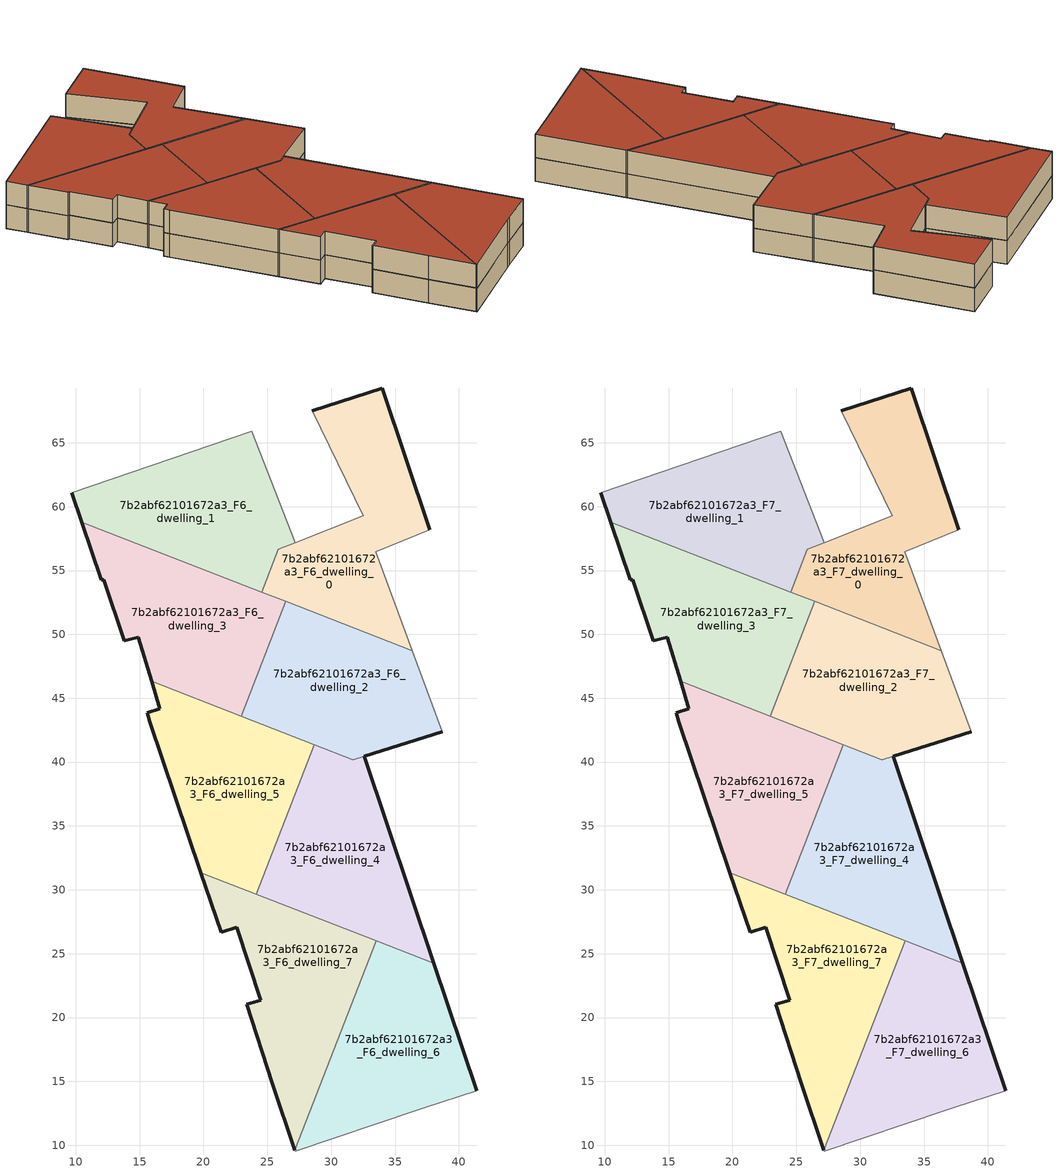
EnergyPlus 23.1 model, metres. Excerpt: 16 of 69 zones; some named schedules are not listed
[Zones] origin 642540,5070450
7b2abf62101672a3_F6_dwelling_0
 floor to 7b2abf62101672a3_F5_dwelling_0 (EU_floor_Construction): 36.36,48.73 33.5,56.48 37.7,58.18 34.01,69.29 28.5,67.49 32.5,59.28 25.87,56.65 24.57,53.31 z18
 wall outside (EU_wall_Construction): 28.5,67.49 34.01,69.29 37.7,58.18 z18:21
 wall adiabatic (EU_wall_Construction): 27.2,57.19 32.5,59.28 28.5,67.49 / 37.7,58.18 33.5,56.48 36.36,48.73 z18:21
 wall to 7b2abf62101672a3_F6_dwelling_1 (EU_wall_Construction): 25.87,56.66 27.2,57.18 / 24.57,53.31 25.87,56.65 z18:21
 wall to 7b2abf62101672a3_F6_dwelling_2 (EU_wall_Construction): 36.36,48.73 26.45,52.58 z18:21
 wall to 7b2abf62101672a3_F6_dwelling_3 (EU_wall_Construction): 26.45,52.58 24.57,53.31 z18:21
7b2abf62101672a3_F6_dwelling_1
 floor to 7b2abf62101672a3_F5_dwelling_1 (EU_floor_Construction): 24.57,53.31 25.87,56.66 27.2,57.18 23.8,65.89 9.69,61.09 10.46,58.79 z18
 wall outside (EU_wall_Construction): 10.46,58.79 9.69,61.09 z18:21
 wall adiabatic (EU_wall_Construction): 9.69,61.09 23.8,65.89 27.2,57.18 z18:21
 wall to 7b2abf62101672a3_F6_dwelling_3 (EU_wall_Construction): 24.57,53.31 10.46,58.79 z18:21
7b2abf62101672a3_F6_dwelling_2
 floor to 7b2abf62101672a3_F5_dwelling_2 (EU_floor_Construction): 38.7,42.37 36.36,48.73 26.45,52.58 22.96,43.59 31.7,40.2 z18
 wall outside (EU_wall_Construction): 38.7,42.37 32.6,40.47 z18:21
 wall to 7b2abf62101672a3_F6_dwelling_3 (EU_wall_Construction): 22.96,43.59 26.45,52.58 z18:21
 wall adiabatic (EU_wall_Construction): 36.36,48.73 38.7,42.37 z18:21
 wall to 7b2abf62101672a3_F6_dwelling_5 (EU_wall_Construction): 28.69,41.36 22.96,43.59 z18:21
 wall to 7b2abf62101672a3_F6_dwelling_4 (EU_wall_Construction): 32.6,40.47 31.71,40.19 / 31.7,40.2 28.69,41.36 z18:21
7b2abf62101672a3_F6_dwelling_3
 floor to 7b2abf62101672a3_F5_dwelling_3 (EU_floor_Construction): 22.96,43.59 26.45,52.58 10.46,58.79 11.99,54.29 12.19,54.29 13.79,49.48 14.89,49.78 15.94,46.32 z18
 wall outside (EU_wall_Construction): 15.94,46.32 14.89,49.78 13.79,49.48 12.19,54.29 11.99,54.29 10.46,58.79 z18:21
 wall to 7b2abf62101672a3_F6_dwelling_5 (EU_wall_Construction): 22.96,43.59 15.94,46.32 z18:21
7b2abf62101672a3_F6_dwelling_4
 floor to 7b2abf62101672a3_F5_dwelling_4 (EU_floor_Construction): 38.04,24.25 32.6,40.47 31.71,40.19 28.69,41.37 24.14,29.65 z18
 wall outside (EU_wall_Construction): 32.6,40.47 38.04,24.25 z18:21
 wall to 7b2abf62101672a3_F6_dwelling_5 (EU_wall_Construction): 24.14,29.65 28.69,41.37 z18:21
 wall to 7b2abf62101672a3_F6_dwelling_7 (EU_wall_Construction): 33.53,26 24.14,29.65 z18:21
 wall to 7b2abf62101672a3_F6_dwelling_6 (EU_wall_Construction): 38.04,24.25 33.53,26 z18:21
7b2abf62101672a3_F6_dwelling_5
 floor to 7b2abf62101672a3_F5_dwelling_5 (EU_floor_Construction): 24.14,29.65 28.69,41.37 15.94,46.32 16.59,44.18 15.58,43.88 15.79,43.18 19.8,31.34 z18
 wall outside (EU_wall_Construction): 19.8,31.34 15.79,43.18 15.58,43.88 16.59,44.18 15.94,46.32 z18:21
 wall to 7b2abf62101672a3_F6_dwelling_7 (EU_wall_Construction): 24.14,29.65 19.8,31.34 z18:21
7b2abf62101672a3_F6_dwelling_6
 floor to 7b2abf62101672a3_F5_dwelling_6 (EU_floor_Construction): 41.4,14.25 38.04,24.25 33.53,26 27.16,9.62 27.18,9.55 36.69,12.75 37.29,12.95 z18
 wall outside (EU_wall_Construction): 38.04,24.25 41.4,14.25 z18:21
 wall adiabatic (EU_wall_Construction): 41.4,14.25 37.29,12.95 36.69,12.75 27.18,9.55 27.16,9.62 z18:21
 wall to 7b2abf62101672a3_F6_dwelling_7 (EU_wall_Construction): 27.16,9.62 33.53,26 z18:21
7b2abf62101672a3_F6_dwelling_7
 floor to 7b2abf62101672a3_F5_dwelling_7 (EU_floor_Construction): 27.16,9.62 33.53,26 19.8,31.34 21.38,26.66 22.58,27.06 24.48,21.36 23.38,21.06 25.38,14.85 z18
 wall outside (EU_wall_Construction): 27.16,9.62 25.38,14.85 23.38,21.06 24.48,21.36 22.58,27.06 21.38,26.66 19.8,31.34 z18:21
7b2abf62101672a3_F7_dwelling_0
 floor to 7b2abf62101672a3_F6_dwelling_0 (EU_floor_Construction): 36.36,48.73 33.5,56.48 37.7,58.18 34.01,69.29 28.5,67.49 32.5,59.28 25.87,56.65 24.57,53.31 z21
 wall outside (EU_wall_Construction): 28.5,67.49 34.01,69.29 37.7,58.18 z21:24
 wall adiabatic (EU_wall_Construction): 27.2,57.19 32.5,59.28 28.5,67.49 / 37.7,58.18 33.5,56.48 36.36,48.73 z21:24
 wall to 7b2abf62101672a3_F7_dwelling_1 (EU_wall_Construction): 25.87,56.66 27.2,57.18 / 24.57,53.31 25.87,56.65 z21:24
 wall to 7b2abf62101672a3_F7_dwelling_2 (EU_wall_Construction): 36.36,48.73 26.45,52.58 z21:24
 wall to 7b2abf62101672a3_F7_dwelling_3 (EU_wall_Construction): 26.45,52.58 24.57,53.31 z21:24
 roof outside (EU_roof_Construction): 34.01,69.29 37.7,58.18 33.5,56.48 36.36,48.73 24.57,53.31 25.87,56.66 32.5,59.28 28.5,67.49 z24
7b2abf62101672a3_F7_dwelling_1
 floor to 7b2abf62101672a3_F6_dwelling_1 (EU_floor_Construction): 24.57,53.31 25.87,56.66 27.2,57.18 23.8,65.89 9.69,61.09 10.46,58.79 z21
 wall outside (EU_wall_Construction): 10.46,58.79 9.69,61.09 z21:24
 wall adiabatic (EU_wall_Construction): 9.69,61.09 23.8,65.89 27.2,57.18 z21:24
 wall to 7b2abf62101672a3_F7_dwelling_3 (EU_wall_Construction): 24.57,53.31 10.46,58.79 z21:24
 roof outside (EU_roof_Construction): 23.8,65.89 27.2,57.18 25.87,56.66 24.57,53.31 10.46,58.79 9.69,61.09 z24
7b2abf62101672a3_F7_dwelling_2
 floor to 7b2abf62101672a3_F6_dwelling_2 (EU_floor_Construction): 38.7,42.37 36.36,48.73 26.45,52.58 22.96,43.59 31.7,40.2 z21
 wall outside (EU_wall_Construction): 38.7,42.37 32.6,40.47 z21:24
 wall to 7b2abf62101672a3_F7_dwelling_3 (EU_wall_Construction): 22.96,43.59 26.45,52.58 z21:24
 wall adiabatic (EU_wall_Construction): 36.36,48.73 38.7,42.37 z21:24
 wall to 7b2abf62101672a3_F7_dwelling_5 (EU_wall_Construction): 28.69,41.36 22.96,43.59 z21:24
 wall to 7b2abf62101672a3_F7_dwelling_4 (EU_wall_Construction): 32.6,40.47 31.71,40.19 / 31.7,40.2 28.69,41.36 z21:24
 roof outside (EU_roof_Construction): 36.36,48.73 38.7,42.37 31.7,40.2 22.96,43.59 26.45,52.58 z24
7b2abf62101672a3_F7_dwelling_3
 floor to 7b2abf62101672a3_F6_dwelling_3 (EU_floor_Construction): 22.96,43.59 26.45,52.58 10.46,58.79 11.99,54.29 12.19,54.29 13.79,49.48 14.89,49.78 15.94,46.32 z21
 wall outside (EU_wall_Construction): 15.94,46.32 14.89,49.78 13.79,49.48 12.19,54.29 11.99,54.29 10.46,58.79 z21:24
 wall to 7b2abf62101672a3_F7_dwelling_5 (EU_wall_Construction): 22.96,43.59 15.94,46.32 z21:24
 roof outside (EU_roof_Construction): 26.45,52.58 22.96,43.59 15.94,46.32 14.89,49.78 13.79,49.48 12.19,54.29 11.99,54.29 10.46,58.79 z24
7b2abf62101672a3_F7_dwelling_4
 floor to 7b2abf62101672a3_F6_dwelling_4 (EU_floor_Construction): 38.04,24.25 32.6,40.47 31.71,40.19 28.69,41.37 24.14,29.65 z21
 wall outside (EU_wall_Construction): 32.6,40.47 38.04,24.25 z21:24
 wall to 7b2abf62101672a3_F7_dwelling_5 (EU_wall_Construction): 24.14,29.65 28.69,41.37 z21:24
 wall to 7b2abf62101672a3_F7_dwelling_7 (EU_wall_Construction): 33.53,26 24.14,29.65 z21:24
 wall to 7b2abf62101672a3_F7_dwelling_6 (EU_wall_Construction): 38.04,24.25 33.53,26 z21:24
 roof outside (EU_roof_Construction): 32.6,40.47 38.04,24.25 24.14,29.65 28.69,41.37 31.71,40.19 z24
7b2abf62101672a3_F7_dwelling_5
 floor to 7b2abf62101672a3_F6_dwelling_5 (EU_floor_Construction): 24.14,29.65 28.69,41.37 15.94,46.32 16.59,44.18 15.58,43.88 15.79,43.18 19.8,31.34 z21
 wall outside (EU_wall_Construction): 19.8,31.34 15.79,43.18 15.58,43.88 16.59,44.18 15.94,46.32 z21:24
 wall to 7b2abf62101672a3_F7_dwelling_7 (EU_wall_Construction): 24.14,29.65 19.8,31.34 z21:24
 roof outside (EU_roof_Construction): 28.69,41.37 24.14,29.65 19.8,31.34 15.79,43.18 15.58,43.88 16.59,44.18 15.94,46.32 z24
7b2abf62101672a3_F7_dwelling_6
 floor to 7b2abf62101672a3_F6_dwelling_6 (EU_floor_Construction): 41.4,14.25 38.04,24.25 33.53,26 27.16,9.62 27.18,9.55 36.69,12.75 37.29,12.95 z21
 wall outside (EU_wall_Construction): 38.04,24.25 41.4,14.25 z21:24
 wall adiabatic (EU_wall_Construction): 41.4,14.25 37.29,12.95 36.69,12.75 27.18,9.55 27.16,9.62 z21:24
 wall to 7b2abf62101672a3_F7_dwelling_7 (EU_wall_Construction): 27.16,9.62 33.53,26 z21:24
 roof outside (EU_roof_Construction): 38.04,24.25 41.4,14.25 37.29,12.95 36.69,12.75 27.18,9.55 27.16,9.62 33.53,26 z24
7b2abf62101672a3_F7_dwelling_7
 floor to 7b2abf62101672a3_F6_dwelling_7 (EU_floor_Construction): 27.16,9.62 33.53,26 19.8,31.34 21.38,26.66 22.58,27.06 24.48,21.36 23.38,21.06 25.38,14.85 z21
 wall outside (EU_wall_Construction): 27.16,9.62 25.38,14.85 23.38,21.06 24.48,21.36 22.58,27.06 21.38,26.66 19.8,31.34 z21:24
 roof outside (EU_roof_Construction): 33.53,26 27.16,9.62 25.38,14.85 23.38,21.06 24.48,21.36 22.58,27.06 21.38,26.66 19.8,31.34 z24
[Building]
EU S2 Campaign: North Axis=0; Terrain=City; Solar Distribution=FullExterior
[Site:Location]
Lyon-Bron: Latitude=45.75; Longitude=5; Time Zone=1; Elevation=198
[SizingPeriod:WeatherFileDays]
AnnualSizingPeriod: Begin Month=1; Begin Day of Month=1; End Month=12; End Day of Month=31; Day of Week for Start Day=Monday; Use Weather File Daylight Saving Period=No; Use Weather File Rain and Snow Indicators=No
[MATERIAL]
EU_InternalMass_Material: Roughness=MediumRough; Thickness=0.1; Conductivity=1; Density=1800; Specific Heat=900; Thermal Absorptance=0.9; Solar Absorptance=0.7; Visible Absorptance=0.7
[MATERIAL:NOMASS] Roughness=MediumRough; Thermal Absorptance=0.9; Solar Absorptance=0.7; Visible Absorptance=0.7
Name | Thermal Resistance
EU_wall_NoMass | 1.97775
EU_roof_NoMass | 1.81626
EU_floor_NoMass | 1.84812
[CONSTRUCTION]
EU_wall_Construction: EU_wall_NoMass
EU_roof_Construction: EU_roof_NoMass
EU_floor_Construction: EU_floor_NoMass
EU_InternalMass_Construction: EU_InternalMass_Material
[ZONE] Type=1; Multiplier=1; Ceiling Height=autocalculate; Floor Area=autocalculate; Part of Total Floor Area=Yes
Name | Volume
7b2abf62101672a3_F6_dwelling_0; 7b2abf62101672a3_F7_dwelling_0 | 367.21
7b2abf62101672a3_F6_dwelling_1; 7b2abf62101672a3_F7_dwelling_1 | 362.582
7b2abf62101672a3_F6_dwelling_2; 7b2abf62101672a3_F7_dwelling_2 | 363.835
7b2abf62101672a3_F6_dwelling_3; 7b2abf62101672a3_F7_dwelling_3 | 364.903
7b2abf62101672a3_F6_dwelling_4; 7b2abf62101672a3_F7_dwelling_4 | 365.985
7b2abf62101672a3_F6_dwelling_5; 7b2abf62101672a3_F7_dwelling_5 | 364.922
7b2abf62101672a3_F6_dwelling_6; 7b2abf62101672a3_F7_dwelling_6 | 364.901
7b2abf62101672a3_F6_dwelling_7; 7b2abf62101672a3_F7_dwelling_7 | 364.947
[INTERNALMASS] Construction=EU_InternalMass_Construction
Name | Zone or ZoneList | Surface Area
7b2abf62101672a3_F6_dwelling_0_EU_InternalMass | 7b2abf62101672a3_F6_dwelling_0 | 122.421
7b2abf62101672a3_F6_dwelling_1_EU_InternalMass | 7b2abf62101672a3_F6_dwelling_1 | 120.86
7b2abf62101672a3_F6_dwelling_2_EU_InternalMass | 7b2abf62101672a3_F6_dwelling_2 | 121.286
7b2abf62101672a3_F6_dwelling_3_EU_InternalMass | 7b2abf62101672a3_F6_dwelling_3 | 121.634
7b2abf62101672a3_F6_dwelling_4_EU_InternalMass | 7b2abf62101672a3_F6_dwelling_4 | 121.998
7b2abf62101672a3_F6_dwelling_5_EU_InternalMass | 7b2abf62101672a3_F6_dwelling_5 | 121.64
7b2abf62101672a3_F6_dwelling_6_EU_InternalMass | 7b2abf62101672a3_F6_dwelling_6 | 121.634
7b2abf62101672a3_F6_dwelling_7_EU_InternalMass | 7b2abf62101672a3_F6_dwelling_7 | 121.649
7b2abf62101672a3_F7_dwelling_0_EU_InternalMass | 7b2abf62101672a3_F7_dwelling_0 | 122.421
7b2abf62101672a3_F7_dwelling_1_EU_InternalMass | 7b2abf62101672a3_F7_dwelling_1 | 120.86
7b2abf62101672a3_F7_dwelling_2_EU_InternalMass | 7b2abf62101672a3_F7_dwelling_2 | 121.286
7b2abf62101672a3_F7_dwelling_3_EU_InternalMass | 7b2abf62101672a3_F7_dwelling_3 | 121.634
7b2abf62101672a3_F7_dwelling_4_EU_InternalMass | 7b2abf62101672a3_F7_dwelling_4 | 121.998
7b2abf62101672a3_F7_dwelling_5_EU_InternalMass | 7b2abf62101672a3_F7_dwelling_5 | 121.64
7b2abf62101672a3_F7_dwelling_6_EU_InternalMass | 7b2abf62101672a3_F7_dwelling_6 | 121.634
7b2abf62101672a3_F7_dwelling_7_EU_InternalMass | 7b2abf62101672a3_F7_dwelling_7 | 121.649
[OTHEREQUIPMENT] Fuel Type=Electricity; Design Level Calculation Method=Watts/Area; Power per Zone Floor Area=1; Fraction Latent=0; Fraction Radiant=0; Fraction Lost=0; Carbon Dioxide Generation Rate=0; EndUse Subcategory=EU_Step8_InternalGains
Name | Zone or ZoneList or Space or SpaceList | Schedule
EU_Step8_InternalGain_7b2abf62101672a3_F6_dwelling_0_f000 | 7b2abf62101672a3_F6_dwelling_0 | EU_Step8_GainSchedule_7b2abf62101672a3_F6_dwelling_0_f000
EU_Step8_InternalGain_7b2abf62101672a3_F6_dwelling_1_f000 | 7b2abf62101672a3_F6_dwelling_1 | EU_Step8_GainSchedule_7b2abf62101672a3_F6_dwelling_1_f000
EU_Step8_InternalGain_7b2abf62101672a3_F6_dwelling_2_f000 | 7b2abf62101672a3_F6_dwelling_2 | EU_Step8_GainSchedule_7b2abf62101672a3_F6_dwelling_2_f000
EU_Step8_InternalGain_7b2abf62101672a3_F6_dwelling_3_f000 | 7b2abf62101672a3_F6_dwelling_3 | EU_Step8_GainSchedule_7b2abf62101672a3_F6_dwelling_3_f000
EU_Step8_InternalGain_7b2abf62101672a3_F6_dwelling_4_f000 | 7b2abf62101672a3_F6_dwelling_4 | EU_Step8_GainSchedule_7b2abf62101672a3_F6_dwelling_4_f000
EU_Step8_InternalGain_7b2abf62101672a3_F6_dwelling_5_f000 | 7b2abf62101672a3_F6_dwelling_5 | EU_Step8_GainSchedule_7b2abf62101672a3_F6_dwelling_5_f000
EU_Step8_InternalGain_7b2abf62101672a3_F6_dwelling_6_f000 | 7b2abf62101672a3_F6_dwelling_6 | EU_Step8_GainSchedule_7b2abf62101672a3_F6_dwelling_6_f000
EU_Step8_InternalGain_7b2abf62101672a3_F6_dwelling_7_f000 | 7b2abf62101672a3_F6_dwelling_7 | EU_Step8_GainSchedule_7b2abf62101672a3_F6_dwelling_7_f000
EU_Step8_InternalGain_7b2abf62101672a3_F7_dwelling_0_f000 | 7b2abf62101672a3_F7_dwelling_0 | EU_Step8_GainSchedule_7b2abf62101672a3_F7_dwelling_0_f000
EU_Step8_InternalGain_7b2abf62101672a3_F7_dwelling_1_f000 | 7b2abf62101672a3_F7_dwelling_1 | EU_Step8_GainSchedule_7b2abf62101672a3_F7_dwelling_1_f000
EU_Step8_InternalGain_7b2abf62101672a3_F7_dwelling_2_f000 | 7b2abf62101672a3_F7_dwelling_2 | EU_Step8_GainSchedule_7b2abf62101672a3_F7_dwelling_2_f000
EU_Step8_InternalGain_7b2abf62101672a3_F7_dwelling_3_f000 | 7b2abf62101672a3_F7_dwelling_3 | EU_Step8_GainSchedule_7b2abf62101672a3_F7_dwelling_3_f000
EU_Step8_InternalGain_7b2abf62101672a3_F7_dwelling_4_f000 | 7b2abf62101672a3_F7_dwelling_4 | EU_Step8_GainSchedule_7b2abf62101672a3_F7_dwelling_4_f000
EU_Step8_InternalGain_7b2abf62101672a3_F7_dwelling_5_f000 | 7b2abf62101672a3_F7_dwelling_5 | EU_Step8_GainSchedule_7b2abf62101672a3_F7_dwelling_5_f000
EU_Step8_InternalGain_7b2abf62101672a3_F7_dwelling_6_f000 | 7b2abf62101672a3_F7_dwelling_6 | EU_Step8_GainSchedule_7b2abf62101672a3_F7_dwelling_6_f000
EU_Step8_InternalGain_7b2abf62101672a3_F7_dwelling_7_f000 | 7b2abf62101672a3_F7_dwelling_7 | EU_Step8_GainSchedule_7b2abf62101672a3_F7_dwelling_7_f000
[ZONEVENTILATION:DESIGNFLOWRATE] Schedule=EU_AlwaysOn; Design Flow Rate Calculation Method=AirChanges/Hour; Air Changes per Hour=0.759424; Ventilation Type=Natural; Fan Pressure Rise=0; Fan Total Efficiency=1; Constant Term Coefficient=1; Temperature Term Coefficient=0; Velocity Term Coefficient=0; Velocity Squared Term Coefficient=0; Minimum Indoor Temperature=-100; Maximum Indoor Temperature=100; Delta Temperature=-100; Minimum Outdoor Temperature=-100; Maximum Outdoor Temperature=100; Maximum Wind Speed=40
Name | Zone or ZoneList or Space or SpaceList
EU_ConstantAir_7b2abf62101672a3_F6_dwelling_0 | 7b2abf62101672a3_F6_dwelling_0
EU_ConstantAir_7b2abf62101672a3_F6_dwelling_1 | 7b2abf62101672a3_F6_dwelling_1
EU_ConstantAir_7b2abf62101672a3_F6_dwelling_2 | 7b2abf62101672a3_F6_dwelling_2
EU_ConstantAir_7b2abf62101672a3_F6_dwelling_3 | 7b2abf62101672a3_F6_dwelling_3
EU_ConstantAir_7b2abf62101672a3_F6_dwelling_4 | 7b2abf62101672a3_F6_dwelling_4
EU_ConstantAir_7b2abf62101672a3_F6_dwelling_5 | 7b2abf62101672a3_F6_dwelling_5
EU_ConstantAir_7b2abf62101672a3_F6_dwelling_6 | 7b2abf62101672a3_F6_dwelling_6
EU_ConstantAir_7b2abf62101672a3_F6_dwelling_7 | 7b2abf62101672a3_F6_dwelling_7
EU_ConstantAir_7b2abf62101672a3_F7_dwelling_0 | 7b2abf62101672a3_F7_dwelling_0
EU_ConstantAir_7b2abf62101672a3_F7_dwelling_1 | 7b2abf62101672a3_F7_dwelling_1
EU_ConstantAir_7b2abf62101672a3_F7_dwelling_2 | 7b2abf62101672a3_F7_dwelling_2
EU_ConstantAir_7b2abf62101672a3_F7_dwelling_3 | 7b2abf62101672a3_F7_dwelling_3
EU_ConstantAir_7b2abf62101672a3_F7_dwelling_4 | 7b2abf62101672a3_F7_dwelling_4
EU_ConstantAir_7b2abf62101672a3_F7_dwelling_5 | 7b2abf62101672a3_F7_dwelling_5
EU_ConstantAir_7b2abf62101672a3_F7_dwelling_6 | 7b2abf62101672a3_F7_dwelling_6
EU_ConstantAir_7b2abf62101672a3_F7_dwelling_7 | 7b2abf62101672a3_F7_dwelling_7
[HVACTEMPLATE:ZONE:IDEALLOADSAIRSYSTEM] System Availability Schedule=EU_AlwaysOn; Maximum Heating Supply Air Temperature=50; Minimum Cooling Supply Air Temperature=13; Maximum Heating Supply Air Humidity Ratio=0.0156; Minimum Cooling Supply Air Humidity Ratio=0.0077; Heating Limit=NoLimit; Cooling Limit=NoLimit; Heating Availability Schedule=EU_AlwaysOn; Cooling Availability Schedule=EU_CoolingOff; Dehumidification Control Type=ConstantSensibleHeatRatio; Cooling Sensible Heat Ratio=0.7; Dehumidification Setpoint=60; Humidification Control Type=None; Humidification Setpoint=30; Outdoor Air Method=None; Outdoor Air Flow Rate per Person=0.00944; Outdoor Air Flow Rate per Zone Floor Area=0; Outdoor Air Flow Rate per Zone=0; Demand Controlled Ventilation Type=None; Outdoor Air Economizer Type=NoEconomizer; Heat Recovery Type=None; Sensible Heat Recovery Effectiveness=0.7; Latent Heat Recovery Effectiveness=0.65
Name | Template Thermostat
7b2abf62101672a3_F6_dwelling_0 | EU_HeatOnly_7b2abf62101672a3_F6_dwelling_0
7b2abf62101672a3_F6_dwelling_1 | EU_HeatOnly_7b2abf62101672a3_F6_dwelling_1
7b2abf62101672a3_F6_dwelling_2 | EU_HeatOnly_7b2abf62101672a3_F6_dwelling_2
7b2abf62101672a3_F6_dwelling_3 | EU_HeatOnly_7b2abf62101672a3_F6_dwelling_3
7b2abf62101672a3_F6_dwelling_4 | EU_HeatOnly_7b2abf62101672a3_F6_dwelling_4
7b2abf62101672a3_F6_dwelling_5 | EU_HeatOnly_7b2abf62101672a3_F6_dwelling_5
7b2abf62101672a3_F6_dwelling_6 | EU_HeatOnly_7b2abf62101672a3_F6_dwelling_6
7b2abf62101672a3_F6_dwelling_7 | EU_HeatOnly_7b2abf62101672a3_F6_dwelling_7
7b2abf62101672a3_F7_dwelling_0 | EU_HeatOnly_7b2abf62101672a3_F7_dwelling_0
7b2abf62101672a3_F7_dwelling_1 | EU_HeatOnly_7b2abf62101672a3_F7_dwelling_1
7b2abf62101672a3_F7_dwelling_2 | EU_HeatOnly_7b2abf62101672a3_F7_dwelling_2
7b2abf62101672a3_F7_dwelling_3 | EU_HeatOnly_7b2abf62101672a3_F7_dwelling_3
7b2abf62101672a3_F7_dwelling_4 | EU_HeatOnly_7b2abf62101672a3_F7_dwelling_4
7b2abf62101672a3_F7_dwelling_5 | EU_HeatOnly_7b2abf62101672a3_F7_dwelling_5
7b2abf62101672a3_F7_dwelling_6 | EU_HeatOnly_7b2abf62101672a3_F7_dwelling_6
7b2abf62101672a3_F7_dwelling_7 | EU_HeatOnly_7b2abf62101672a3_F7_dwelling_7
